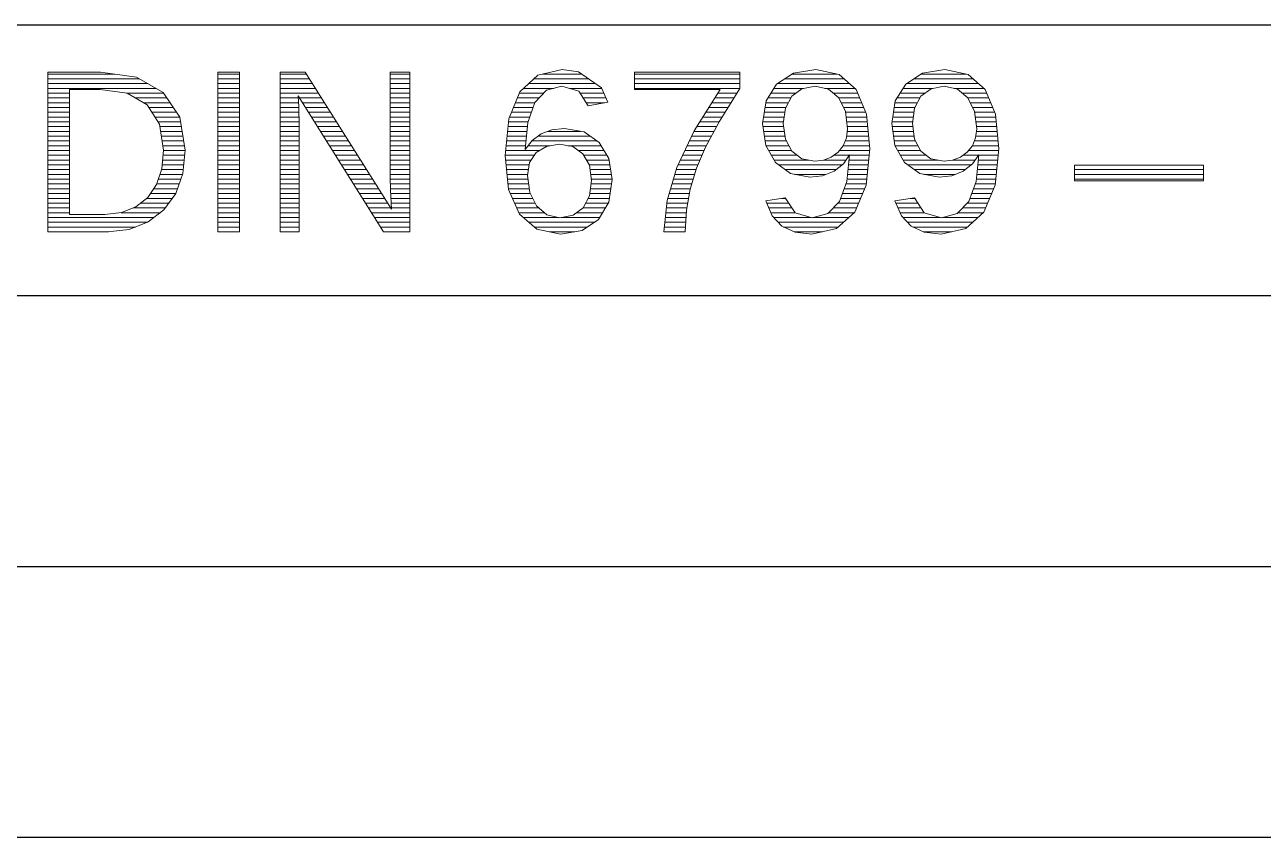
# Model space of a CAD drawing. Header units: millimetres. Extents: x 20 to 410, y 10 to 287.
# Drawn here: x 108.95 to 124.5, y 37.2 to 47.4 of the extents above; entities that cross this region are included whole.
import ezdxf

# ---------------------------------------------------------------- set-up
doc = ezdxf.new("R2010")
doc.units = ezdxf.units.MM
doc.layers.add('DUENN', color=7, linetype='Continuous', lineweight=25)
doc.layers.add('TEXT', color=7, linetype='Continuous', lineweight=13)

msp = doc.modelspace()

# ---------------------------------------------------------------- linework, layer by layer
at = {"layer": 'DUENN', "lineweight": 25}
for points in [[(20, 47.4), (200, 47.4)], [(20, 44), (200, 44)], [(20, 40.6), (200, 40.6)], [(20, 37.2), (200, 37.2)]]:
    msp.add_lwpolyline(points, dxfattribs=at)
at = {"layer": 'TEXT', "lineweight": 13}
for p, q in [((109.239, 46.781), (110.082, 46.781)), ((109.239, 46.721), (110.392, 46.721)), ((109.239, 46.661), (110.497, 46.661)), ((111.376, 46.781), (111.648, 46.781)), ((111.376, 46.721), (111.648, 46.721)), ((111.376, 46.661), (111.648, 46.661)), ((112.156, 46.781), (112.488, 46.781)), ((112.156, 46.721), (112.526, 46.721)), ((112.156, 46.661), (112.564, 46.661)), ((113.54, 46.781), (113.785, 46.781)), ((113.54, 46.721), (113.785, 46.721)), ((113.54, 46.661), (113.785, 46.661)), ((115.28, 46.661), (116.115, 46.661)), ((115.345, 46.721), (116.031, 46.721)), ((115.457, 46.781), (115.947, 46.781)), ((116.605, 46.781), (117.931, 46.781)), ((116.605, 46.721), (117.931, 46.721)), ((116.605, 46.661), (117.931, 46.661)), ((118.398, 46.661), (119.306, 46.661)), ((118.492, 46.721), (119.237, 46.721)), ((118.586, 46.781), (119.145, 46.781)), ((120.02, 46.661), (120.928, 46.661)), ((120.114, 46.721), (120.859, 46.721)), ((120.208, 46.781), (120.767, 46.781)), ((109.239, 46.601), (110.602, 46.601)), ((109.239, 46.541), (109.511, 46.541)), ((110.228, 46.541), (110.696, 46.541)), ((111.376, 46.601), (111.648, 46.601)), ((111.376, 46.541), (111.648, 46.541)), ((112.156, 46.601), (112.602, 46.601)), ((112.156, 46.541), (112.64, 46.541)), ((113.54, 46.601), (113.785, 46.601)), ((113.54, 46.541), (113.785, 46.541)), ((115.161, 46.541), (115.467, 46.541)), ((115.215, 46.601), (115.592, 46.601)), ((115.791, 46.601), (116.194, 46.601)), ((115.924, 46.541), (116.221, 46.541)), ((116.605, 46.601), (117.931, 46.601)), ((117.653, 46.541), (117.895, 46.541)), ((118.319, 46.541), (118.633, 46.541)), ((118.356, 46.601), (118.729, 46.601)), ((118.998, 46.601), (119.374, 46.601)), ((119.1, 46.541), (119.409, 46.541)), ((119.941, 46.541), (120.255, 46.541)), ((119.978, 46.601), (120.351, 46.601)), ((120.62, 46.601), (120.996, 46.601)), ((120.722, 46.541), (121.031, 46.541)), ((109.239, 46.481), (109.511, 46.481)), ((109.239, 46.421), (109.511, 46.421)), ((109.239, 46.361), (109.511, 46.361)), ((110.338, 46.481), (110.737, 46.481)), ((110.44, 46.421), (110.777, 46.421)), ((110.509, 46.361), (110.817, 46.361)), ((111.376, 46.481), (111.648, 46.481)), ((111.376, 46.421), (111.648, 46.421)), ((111.376, 46.361), (111.648, 46.361)), ((112.156, 46.481), (112.385, 46.481)), ((112.156, 46.421), (112.388, 46.421)), ((112.156, 46.361), (112.391, 46.361)), ((112.401, 46.481), (112.677, 46.481)), ((112.439, 46.421), (112.715, 46.421)), ((112.477, 46.361), (112.753, 46.361)), ((113.54, 46.481), (113.785, 46.481)), ((113.54, 46.421), (113.785, 46.421)), ((113.54, 46.361), (113.785, 46.361)), ((115.087, 46.361), (115.334, 46.361)), ((115.112, 46.421), (115.355, 46.421)), ((115.137, 46.481), (115.411, 46.481)), ((115.963, 46.481), (116.248, 46.481)), ((116.002, 46.421), (116.235, 46.421)), ((117.54, 46.361), (117.782, 46.361)), ((117.578, 46.421), (117.82, 46.421)), ((117.616, 46.481), (117.857, 46.481)), ((118.245, 46.361), (118.505, 46.361)), ((118.255, 46.421), (118.537, 46.421)), ((118.282, 46.481), (118.57, 46.481)), ((119.171, 46.481), (119.434, 46.481)), ((119.2, 46.421), (119.459, 46.421)), ((119.229, 46.361), (119.484, 46.361)), ((119.867, 46.361), (120.127, 46.361)), ((119.877, 46.421), (120.159, 46.421)), ((119.904, 46.481), (120.192, 46.481)), ((120.793, 46.481), (121.056, 46.481)), ((120.822, 46.421), (121.081, 46.421)), ((120.851, 46.361), (121.105, 46.361)), ((109.239, 46.301), (109.511, 46.301)), ((109.239, 46.241), (109.511, 46.241)), ((110.547, 46.301), (110.857, 46.301)), ((110.586, 46.241), (110.898, 46.241)), ((111.376, 46.301), (111.648, 46.301)), ((111.376, 46.241), (111.648, 46.241)), ((112.156, 46.301), (112.393, 46.301)), ((112.156, 46.241), (112.395, 46.241)), ((112.514, 46.301), (112.791, 46.301)), ((112.552, 46.241), (112.829, 46.241)), ((113.54, 46.301), (113.785, 46.301)), ((113.54, 46.241), (113.785, 46.241)), ((115.038, 46.241), (115.29, 46.241)), ((115.062, 46.301), (115.312, 46.301)), ((117.465, 46.241), (117.707, 46.241)), ((117.503, 46.301), (117.745, 46.301)), ((118.226, 46.241), (118.486, 46.241)), ((118.236, 46.301), (118.494, 46.301)), ((119.255, 46.301), (119.509, 46.301)), ((119.263, 46.241), (119.522, 46.241)), ((119.848, 46.241), (120.108, 46.241)), ((119.858, 46.301), (120.116, 46.301)), ((120.877, 46.301), (121.13, 46.301)), ((120.885, 46.241), (121.144, 46.241)), ((109.239, 46.181), (109.511, 46.181)), ((109.239, 46.121), (109.511, 46.121)), ((109.239, 46.061), (109.511, 46.061)), ((110.624, 46.181), (110.908, 46.181)), ((110.647, 46.121), (110.918, 46.121)), ((110.657, 46.061), (110.928, 46.061)), ((111.376, 46.181), (111.648, 46.181)), ((111.376, 46.121), (111.648, 46.121)), ((111.376, 46.061), (111.648, 46.061)), ((112.156, 46.181), (112.397, 46.181)), ((112.156, 46.121), (112.398, 46.121)), ((112.156, 46.061), (112.398, 46.061)), ((112.59, 46.181), (112.867, 46.181)), ((112.627, 46.121), (112.904, 46.121)), ((112.665, 46.061), (112.942, 46.061)), ((113.54, 46.181), (113.785, 46.181)), ((113.54, 46.121), (113.785, 46.121)), ((113.54, 46.061), (113.785, 46.061)), ((115.012, 46.061), (115.256, 46.061)), ((115.018, 46.121), (115.262, 46.121)), ((115.024, 46.181), (115.269, 46.181)), ((115.518, 46.061), (115.93, 46.061)), ((117.353, 46.061), (117.604, 46.061)), ((117.39, 46.121), (117.637, 46.121)), ((117.428, 46.181), (117.669, 46.181)), ((118.217, 46.181), (118.477, 46.181)), ((118.22, 46.121), (118.48, 46.121)), ((118.229, 46.061), (118.488, 46.061)), ((119.271, 46.181), (119.528, 46.181)), ((119.278, 46.121), (119.534, 46.121)), ((119.278, 46.061), (119.54, 46.061)), ((119.839, 46.181), (120.099, 46.181)), ((119.842, 46.121), (120.102, 46.121)), ((119.851, 46.061), (120.11, 46.061)), ((120.893, 46.181), (121.15, 46.181)), ((120.9, 46.121), (121.156, 46.121)), ((120.9, 46.061), (121.161, 46.061)), ((109.239, 46.001), (109.511, 46.001)), ((109.239, 45.941), (109.511, 45.941)), ((109.239, 45.881), (109.511, 45.881)), ((110.666, 46.001), (110.938, 46.001)), ((110.675, 45.941), (110.947, 45.941)), ((110.685, 45.881), (110.957, 45.881)), ((111.376, 46.001), (111.648, 46.001)), ((111.376, 45.941), (111.648, 45.941)), ((111.376, 45.881), (111.648, 45.881)), ((112.156, 46.001), (112.398, 46.001)), ((112.156, 45.941), (112.398, 45.941)), ((112.156, 45.881), (112.398, 45.881)), ((112.703, 46.001), (112.98, 46.001)), ((112.74, 45.941), (113.018, 45.941)), ((112.778, 45.881), (113.056, 45.881)), ((113.54, 46.001), (113.785, 46.001)), ((113.54, 45.941), (113.785, 45.941)), ((113.54, 45.881), (113.785, 45.881)), ((114.994, 45.881), (115.24, 45.881)), ((115, 45.941), (115.246, 45.941)), ((115.006, 46.001), (115.251, 46.001)), ((115.272, 45.881), (115.548, 45.881)), ((115.317, 45.941), (116.138, 45.941)), ((115.395, 46.001), (116.05, 46.001)), ((115.768, 45.881), (116.189, 45.881)), ((117.267, 45.881), (117.506, 45.881)), ((117.296, 45.941), (117.539, 45.941)), ((117.325, 46.001), (117.572, 46.001)), ((118.238, 46.001), (118.496, 46.001)), ((118.246, 45.941), (118.514, 45.941)), ((118.257, 45.881), (118.546, 45.881)), ((119.227, 45.881), (119.557, 45.881)), ((119.252, 45.941), (119.551, 45.941)), ((119.271, 46.001), (119.545, 46.001)), ((119.859, 46.001), (120.118, 46.001)), ((119.868, 45.941), (120.136, 45.941)), ((119.879, 45.881), (120.168, 45.881)), ((120.849, 45.881), (121.179, 45.881)), ((120.874, 45.941), (121.173, 45.941)), ((120.893, 46.001), (121.167, 46.001)), ((109.239, 45.821), (109.511, 45.821)), ((109.239, 45.761), (109.511, 45.761)), ((110.687, 45.761), (110.96, 45.761)), ((110.693, 45.821), (110.967, 45.821)), ((111.376, 45.821), (111.648, 45.821)), ((111.376, 45.761), (111.648, 45.761)), ((112.156, 45.821), (112.398, 45.821)), ((112.156, 45.761), (112.398, 45.761)), ((112.816, 45.821), (113.094, 45.821)), ((112.854, 45.761), (113.131, 45.761)), ((113.54, 45.821), (113.785, 45.821)), ((113.54, 45.761), (113.785, 45.761)), ((114.982, 45.761), (115.35, 45.761)), ((114.988, 45.821), (115.415, 45.821)), ((115.902, 45.821), (116.225, 45.821)), ((115.971, 45.761), (116.262, 45.761)), ((117.21, 45.761), (117.454, 45.761)), ((117.239, 45.821), (117.479, 45.821)), ((118.291, 45.821), (118.578, 45.821)), ((118.325, 45.761), (118.651, 45.761)), ((119.109, 45.761), (119.303, 45.761)), ((119.18, 45.821), (119.559, 45.821)), ((119.307, 45.761), (119.553, 45.761)), ((119.913, 45.821), (120.2, 45.821)), ((119.947, 45.761), (120.273, 45.761)), ((120.731, 45.761), (120.925, 45.761)), ((120.802, 45.821), (121.181, 45.821)), ((120.929, 45.761), (121.174, 45.761)), ((109.239, 45.701), (109.511, 45.701)), ((109.239, 45.641), (109.511, 45.641)), ((109.239, 45.581), (109.511, 45.581)), ((110.667, 45.581), (110.942, 45.581)), ((110.676, 45.641), (110.948, 45.641)), ((110.682, 45.701), (110.954, 45.701)), ((111.376, 45.701), (111.648, 45.701)), ((111.376, 45.641), (111.648, 45.641)), ((111.376, 45.581), (111.648, 45.581)), ((112.156, 45.701), (112.398, 45.701)), ((112.156, 45.641), (112.398, 45.641)), ((112.156, 45.581), (112.398, 45.581)), ((112.891, 45.701), (113.169, 45.701)), ((112.929, 45.641), (113.207, 45.641)), ((112.967, 45.581), (113.245, 45.581)), ((113.54, 45.701), (113.785, 45.701)), ((113.54, 45.641), (113.785, 45.641)), ((113.54, 45.581), (113.785, 45.581)), ((114.987, 45.701), (115.31, 45.701)), ((114.994, 45.641), (115.285, 45.641)), ((115, 45.581), (115.275, 45.581)), ((116.005, 45.701), (116.289, 45.701)), ((116.038, 45.641), (116.299, 45.641)), ((116.048, 45.581), (116.308, 45.581)), ((117.13, 45.581), (117.38, 45.581)), ((117.153, 45.641), (117.404, 45.641)), ((117.182, 45.701), (117.429, 45.701)), ((118.359, 45.701), (118.799, 45.701)), ((118.415, 45.641), (119.215, 45.641)), ((118.497, 45.581), (119.137, 45.581)), ((118.981, 45.701), (119.263, 45.701)), ((119.289, 45.581), (119.534, 45.581)), ((119.295, 45.641), (119.54, 45.641)), ((119.301, 45.701), (119.546, 45.701)), ((119.98, 45.701), (120.421, 45.701)), ((120.037, 45.641), (120.837, 45.641)), ((120.119, 45.581), (120.759, 45.581)), ((120.603, 45.701), (120.885, 45.701)), ((120.91, 45.581), (121.156, 45.581)), ((120.917, 45.641), (121.162, 45.641)), ((120.923, 45.701), (121.168, 45.701)), ((122.131, 45.581), (123.752, 45.581)), ((109.239, 45.521), (109.511, 45.521)), ((109.239, 45.461), (109.511, 45.461)), ((110.627, 45.461), (110.911, 45.461)), ((110.647, 45.521), (110.932, 45.521)), ((111.376, 45.521), (111.648, 45.521)), ((111.376, 45.461), (111.648, 45.461)), ((112.156, 45.521), (112.398, 45.521)), ((112.156, 45.461), (112.398, 45.461)), ((113.004, 45.521), (113.283, 45.521)), ((113.042, 45.461), (113.321, 45.461)), ((113.54, 45.521), (113.785, 45.521)), ((113.541, 45.461), (113.785, 45.461)), ((115.006, 45.521), (115.265, 45.521)), ((115.013, 45.461), (115.268, 45.461)), ((116.056, 45.521), (116.317, 45.521)), ((116.064, 45.461), (116.327, 45.461)), ((117.094, 45.461), (117.344, 45.461)), ((117.112, 45.521), (117.362, 45.521)), ((118.618, 45.521), (119.01, 45.521)), ((119.276, 45.461), (119.522, 45.461)), ((119.282, 45.521), (119.528, 45.521)), ((120.24, 45.521), (120.632, 45.521)), ((120.898, 45.461), (121.144, 45.461)), ((120.904, 45.521), (121.15, 45.521)), ((122.131, 45.521), (123.752, 45.521)), ((122.131, 45.461), (123.752, 45.461)), ((109.239, 45.401), (109.511, 45.401)), ((109.239, 45.341), (109.511, 45.341)), ((109.239, 45.281), (109.511, 45.281)), ((110.527, 45.281), (110.846, 45.281)), ((110.568, 45.341), (110.868, 45.341)), ((110.606, 45.401), (110.889, 45.401)), ((111.376, 45.401), (111.648, 45.401)), ((111.376, 45.341), (111.648, 45.341)), ((111.376, 45.281), (111.648, 45.281)), ((112.156, 45.401), (112.398, 45.401)), ((112.156, 45.341), (112.398, 45.341)), ((112.156, 45.281), (112.398, 45.281)), ((113.08, 45.401), (113.359, 45.401)), ((113.117, 45.341), (113.396, 45.341)), ((113.155, 45.281), (113.434, 45.281)), ((113.543, 45.401), (113.785, 45.401)), ((113.544, 45.341), (113.785, 45.341)), ((113.547, 45.281), (113.785, 45.281)), ((115.019, 45.401), (115.276, 45.401)), ((115.025, 45.341), (115.285, 45.341)), ((115.049, 45.281), (115.298, 45.281)), ((116.044, 45.281), (116.301, 45.281)), ((116.052, 45.341), (116.31, 45.341)), ((116.061, 45.401), (116.319, 45.401)), ((117.041, 45.281), (117.296, 45.281)), ((117.059, 45.341), (117.307, 45.341)), ((117.077, 45.401), (117.326, 45.401)), ((119.217, 45.281), (119.47, 45.281)), ((119.24, 45.341), (119.495, 45.341)), ((119.262, 45.401), (119.515, 45.401)), ((120.839, 45.281), (121.092, 45.281)), ((120.862, 45.341), (121.117, 45.341)), ((120.884, 45.401), (121.137, 45.401)), ((109.239, 45.221), (109.511, 45.221)), ((109.239, 45.161), (109.511, 45.161)), ((109.239, 45.101), (109.511, 45.101)), ((110.314, 45.101), (110.718, 45.101)), ((110.405, 45.161), (110.761, 45.161)), ((110.48, 45.221), (110.803, 45.221)), ((111.376, 45.221), (111.648, 45.221)), ((111.376, 45.161), (111.648, 45.161)), ((111.376, 45.101), (111.648, 45.101)), ((112.156, 45.221), (112.398, 45.221)), ((112.156, 45.161), (112.398, 45.161)), ((112.156, 45.101), (112.398, 45.101)), ((113.193, 45.221), (113.472, 45.221)), ((113.231, 45.161), (113.51, 45.161)), ((113.268, 45.101), (113.548, 45.101)), ((113.55, 45.221), (113.785, 45.221)), ((113.553, 45.161), (113.785, 45.161)), ((113.556, 45.101), (113.785, 45.101)), ((115.075, 45.221), (115.328, 45.221)), ((115.101, 45.161), (115.359, 45.161)), ((115.127, 45.101), (115.406, 45.101)), ((115.959, 45.101), (116.242, 45.101)), ((115.993, 45.161), (116.278, 45.161)), ((116.025, 45.221), (116.292, 45.221)), ((117.006, 45.101), (117.264, 45.101)), ((117.012, 45.161), (117.275, 45.161)), ((117.024, 45.221), (117.285, 45.221)), ((118.268, 45.161), (118.544, 45.161)), ((118.293, 45.101), (118.584, 45.101)), ((118.452, 45.221), (118.505, 45.221)), ((119.103, 45.101), (119.394, 45.101)), ((119.16, 45.161), (119.42, 45.161)), ((119.195, 45.221), (119.445, 45.221)), ((119.89, 45.161), (120.166, 45.161)), ((119.915, 45.101), (120.206, 45.101)), ((120.074, 45.221), (120.127, 45.221)), ((120.725, 45.101), (121.016, 45.101)), ((120.782, 45.161), (121.041, 45.161)), ((120.817, 45.221), (121.067, 45.221)), ((109.239, 45.041), (109.511, 45.041)), ((109.239, 44.981), (110.577, 44.981)), ((110.16, 45.041), (110.655, 45.041)), ((111.376, 45.041), (111.648, 45.041)), ((111.376, 44.981), (111.648, 44.981)), ((112.156, 45.041), (112.398, 45.041)), ((112.156, 44.981), (112.398, 44.981)), ((113.306, 45.041), (113.785, 45.041)), ((113.344, 44.981), (113.785, 44.981)), ((115.153, 45.041), (115.477, 45.041)), ((115.21, 44.981), (115.657, 44.981)), ((115.687, 44.981), (116.171, 44.981)), ((115.879, 45.041), (116.206, 45.041)), ((116.994, 44.981), (117.253, 44.981)), ((117, 45.041), (117.257, 45.041)), ((118.319, 45.041), (118.623, 45.041)), ((118.354, 44.981), (118.829, 44.981)), ((118.851, 44.981), (119.298, 44.981)), ((119.046, 45.041), (119.364, 45.041)), ((119.941, 45.041), (120.245, 45.041)), ((119.976, 44.981), (120.45, 44.981)), ((120.473, 44.981), (120.92, 44.981)), ((120.668, 45.041), (120.986, 45.041)), ((109.239, 44.921), (110.495, 44.921)), ((109.239, 44.861), (110.341, 44.861)), ((109.239, 44.801), (110.001, 44.801)), ((111.376, 44.921), (111.648, 44.921)), ((111.376, 44.861), (111.648, 44.861)), ((111.376, 44.801), (111.648, 44.801)), ((112.156, 44.921), (112.398, 44.921)), ((112.156, 44.861), (112.398, 44.861)), ((112.156, 44.801), (112.398, 44.801)), ((113.381, 44.921), (113.785, 44.921)), ((113.419, 44.861), (113.785, 44.861)), ((113.457, 44.801), (113.785, 44.801)), ((115.279, 44.921), (116.105, 44.921)), ((115.349, 44.861), (116.016, 44.861)), ((115.537, 44.801), (115.856, 44.801)), ((116.975, 44.801), (117.243, 44.801)), ((116.982, 44.861), (117.246, 44.861)), ((116.988, 44.921), (117.25, 44.921)), ((118.41, 44.921), (119.232, 44.921)), ((118.478, 44.861), (119.166, 44.861)), ((118.612, 44.801), (118.969, 44.801)), ((120.032, 44.921), (120.854, 44.921)), ((120.1, 44.861), (120.788, 44.861)), ((120.233, 44.801), (120.59, 44.801))]:
    msp.add_line(p, q, dxfattribs=at)
for points in [[(110.502, 44.924), (110.263, 44.831), (109.99, 44.8), (109.239, 44.8), (109.239, 46.807), (109.903, 46.807), (110.355, 46.743), (110.69, 46.551), (110.898, 46.241), (110.967, 45.824), (110.937, 45.533), (110.846, 45.281), (110.699, 45.075), (110.502, 44.924)], [(111.648, 44.8), (111.376, 44.8), (111.376, 46.807), (111.648, 46.807), (111.648, 44.8)], [(112.398, 46.133), (112.398, 44.8), (112.156, 44.8), (112.156, 46.807), (112.472, 46.807), (113.557, 45.086), (113.545, 45.327), (113.54, 45.491), (113.54, 46.807), (113.785, 46.807), (113.785, 44.8), (113.457, 44.8), (112.384, 46.509), (112.391, 46.371), (112.398, 46.133)], [(115.95, 44.817), (115.679, 44.771), (115.38, 44.834), (115.161, 45.023), (115.026, 45.333), (114.981, 45.757), (115.028, 46.218), (115.168, 46.557), (115.394, 46.767), (115.699, 46.837), (115.905, 46.811), (116.192, 46.607), (116.272, 46.428), (116.027, 46.384), (115.906, 46.568), (115.696, 46.629), (115.502, 46.578), (115.357, 46.424), (115.266, 46.174), (115.236, 45.833), (115.321, 45.947), (115.433, 46.03), (115.569, 46.08), (115.723, 46.097), (115.973, 46.054), (116.164, 45.923), (116.286, 45.72), (116.327, 45.457), (116.284, 45.172), (116.155, 44.955), (115.95, 44.817)], [(117.496, 45.862), (117.385, 45.598), (117.306, 45.337), (117.259, 45.073), (117.243, 44.8), (116.975, 44.8), (117.016, 45.195), (117.138, 45.609), (117.356, 46.067), (117.683, 46.589), (116.605, 46.589), (116.605, 46.807), (117.931, 46.807), (117.931, 46.599), (117.668, 46.18), (117.496, 45.862)], [(119.372, 45.049), (119.144, 44.841), (118.835, 44.771), (118.623, 44.796), (118.458, 44.87), (118.337, 45), (118.255, 45.19), (118.5, 45.229), (118.623, 45.041), (118.839, 44.978), (119.035, 45.029), (119.181, 45.183), (119.273, 45.432), (119.308, 45.768), (119.23, 45.653), (119.113, 45.562), (118.968, 45.504), (118.809, 45.485), (118.566, 45.531), (118.376, 45.67), (118.254, 45.886), (118.214, 46.162), (118.258, 46.443), (118.39, 46.656), (118.602, 46.792), (118.882, 46.837), (119.176, 46.775), (119.389, 46.589), (119.518, 46.279), (119.561, 45.844), (119.514, 45.387), (119.372, 45.049)], [(121.136, 45.387), (120.994, 45.049), (120.766, 44.841), (120.457, 44.771), (120.245, 44.796), (120.08, 44.87), (119.959, 45), (119.877, 45.19), (120.122, 45.229), (120.245, 45.041), (120.461, 44.978), (120.657, 45.029), (120.803, 45.183), (120.895, 45.432), (120.93, 45.768), (120.852, 45.653), (120.735, 45.562), (120.59, 45.504), (120.431, 45.485), (120.188, 45.531), (119.998, 45.67), (119.876, 45.886), (119.836, 46.162), (119.88, 46.443), (120.012, 46.656), (120.224, 46.792), (120.504, 46.837), (120.798, 46.775), (121.011, 46.589), (121.14, 46.279), (121.183, 45.844), (121.136, 45.387)], [(109.897, 46.589), (109.511, 46.589), (109.511, 45.018), (109.958, 45.018), (110.166, 45.042), (110.347, 45.114), (110.495, 45.233), (110.604, 45.394), (110.671, 45.593), (110.693, 45.824), (110.642, 46.153), (110.489, 46.393), (110.239, 46.54), (109.897, 46.589)], [(119.171, 46.481), (119.041, 46.592), (118.873, 46.629), (118.708, 46.597), (118.581, 46.503), (118.501, 46.354), (118.475, 46.162), (118.501, 45.965), (118.581, 45.814), (118.707, 45.719), (118.871, 45.687), (118.978, 45.7), (119.077, 45.738), (119.162, 45.799), (119.227, 45.881), (119.268, 45.98), (119.282, 46.092), (119.254, 46.31), (119.171, 46.481)], [(120.876, 46.31), (120.793, 46.481), (120.663, 46.592), (120.495, 46.629), (120.33, 46.597), (120.203, 46.503), (120.123, 46.354), (120.097, 46.162), (120.123, 45.965), (120.203, 45.814), (120.329, 45.719), (120.493, 45.687), (120.599, 45.7), (120.699, 45.738), (120.784, 45.799), (120.849, 45.881), (120.89, 45.98), (120.904, 46.092), (120.876, 46.31)], [(115.832, 45.87), (115.662, 45.9), (115.5, 45.873), (115.372, 45.795), (115.29, 45.67), (115.262, 45.506), (115.291, 45.295), (115.377, 45.126), (115.508, 45.015), (115.671, 44.978), (115.836, 45.009), (115.961, 45.103), (116.04, 45.251), (116.067, 45.445), (116.04, 45.638), (115.96, 45.781), (115.832, 45.87)], [(122.131, 45.442), (122.131, 45.638), (123.752, 45.638), (123.752, 45.442), (122.131, 45.442)]]:
    msp.add_lwpolyline(points, close=True, dxfattribs=at)

doc.saveas('drawing.dxf')
